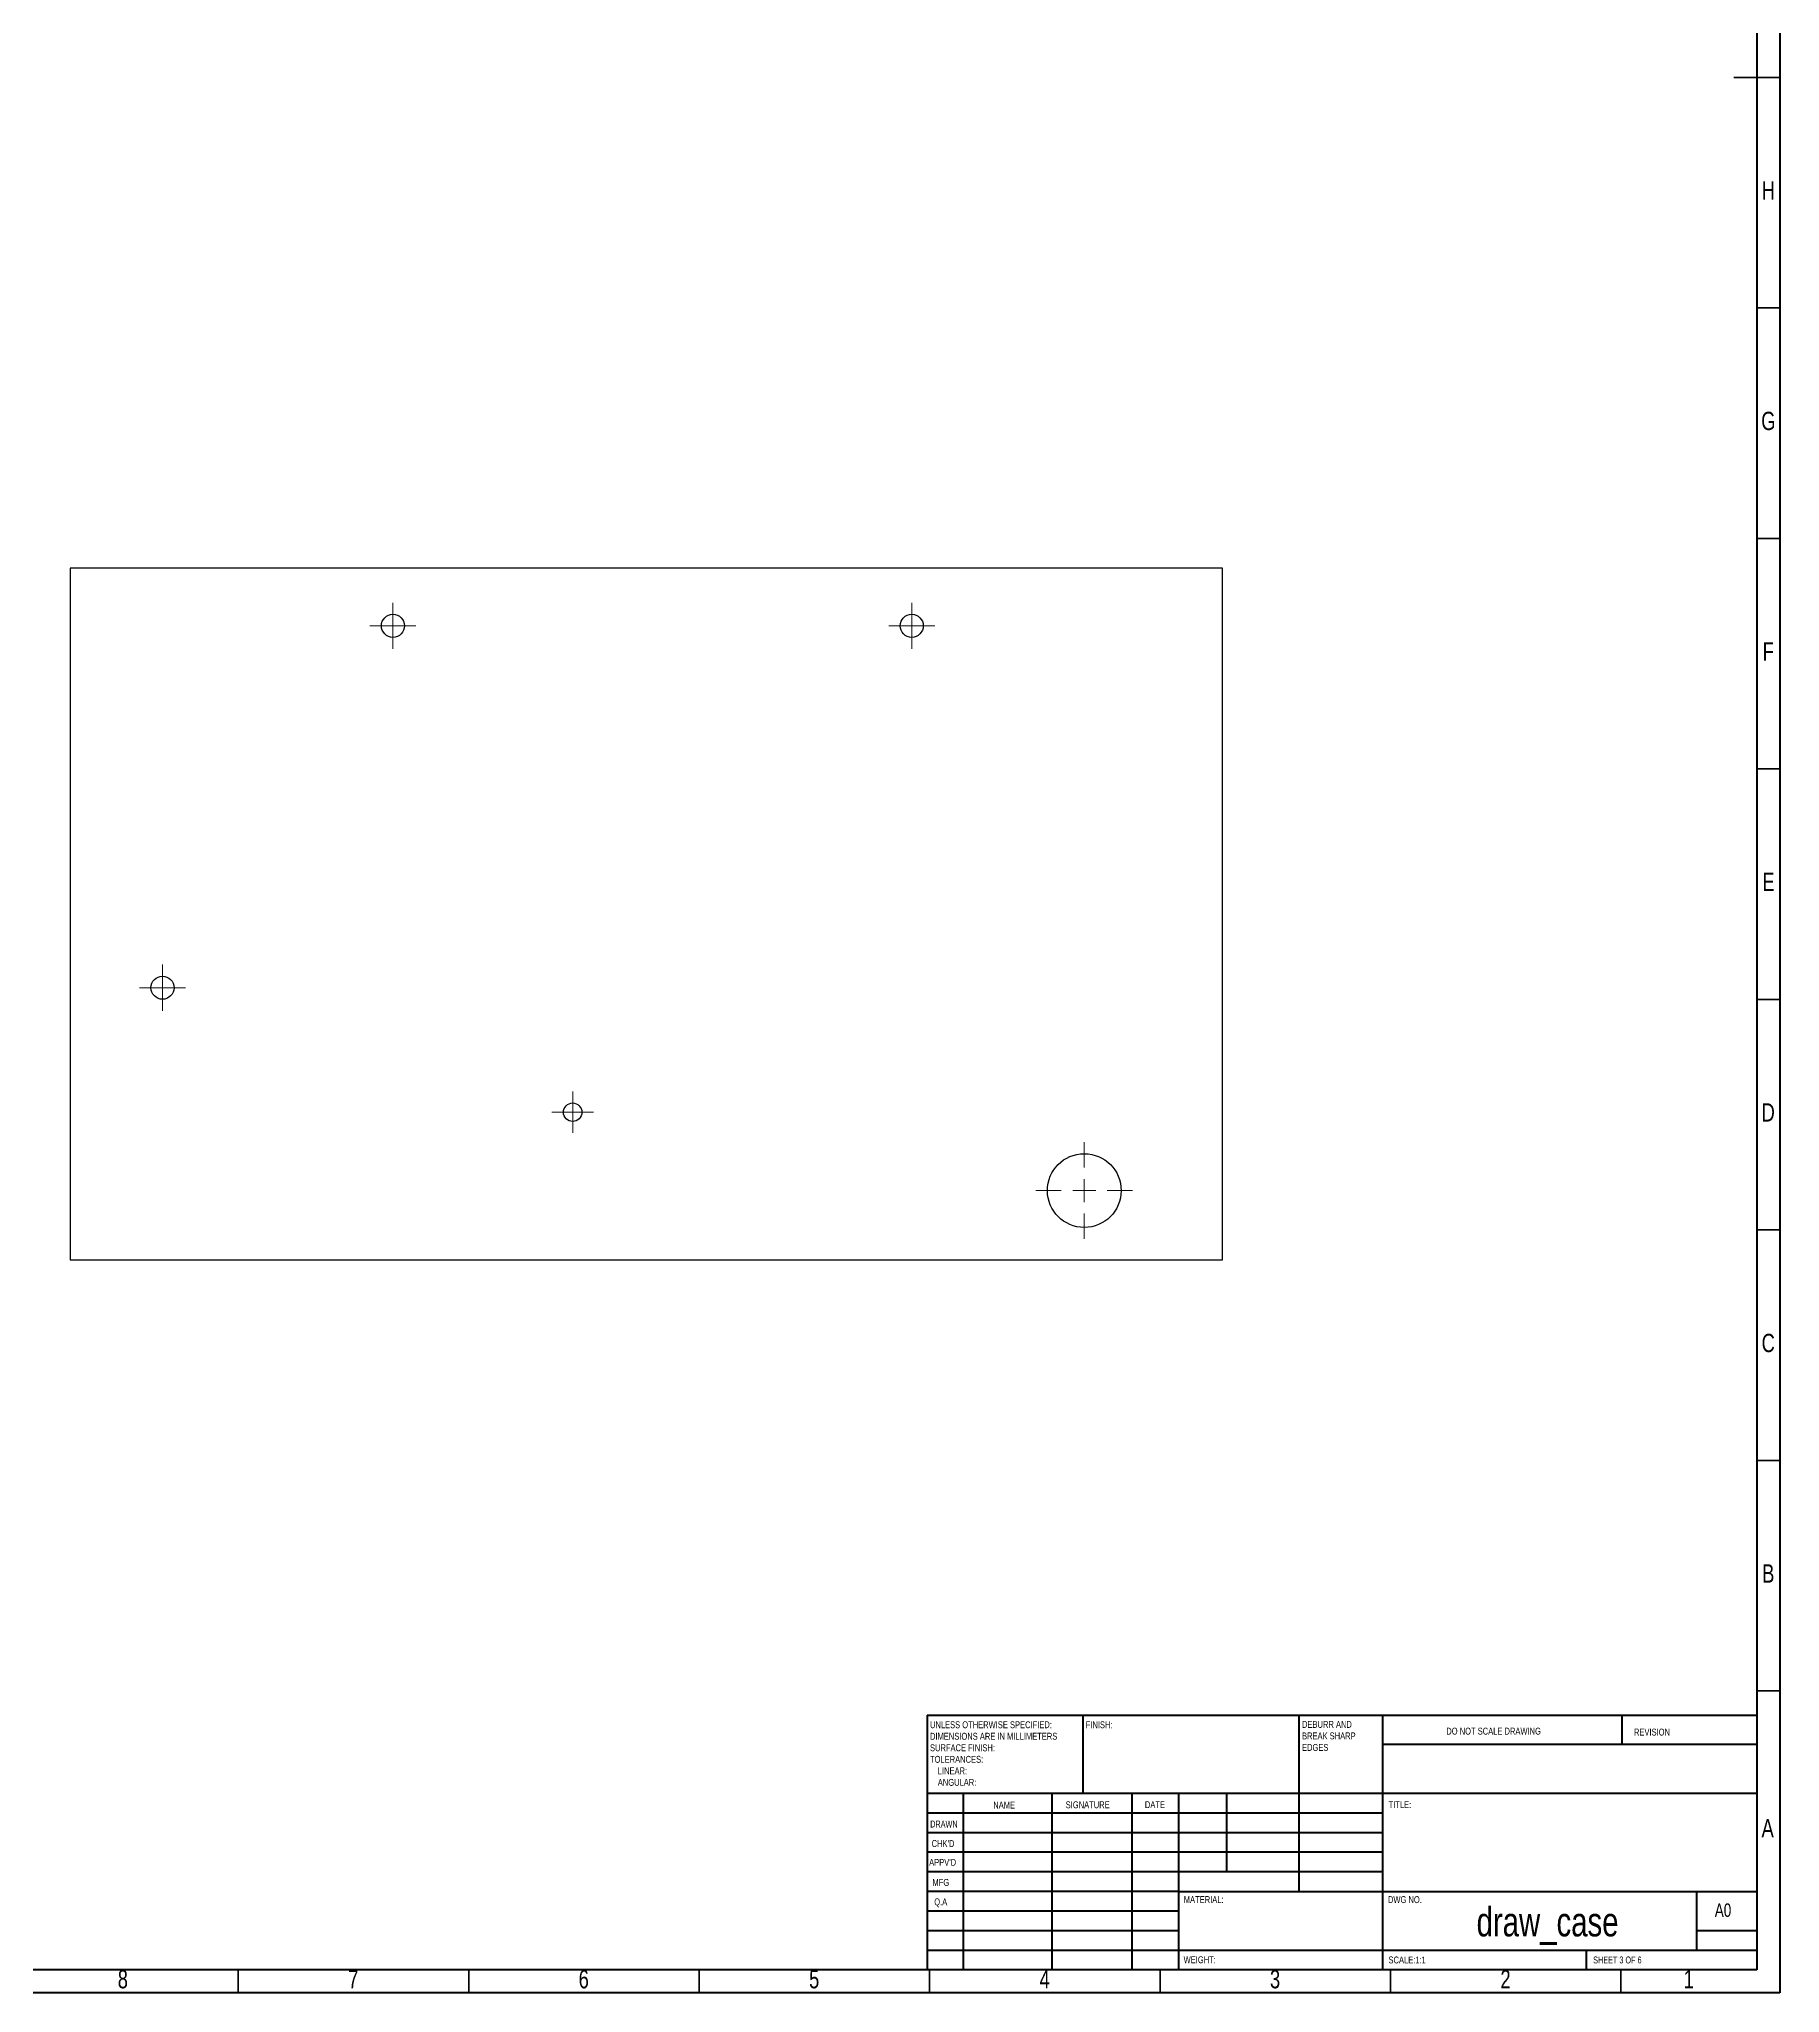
# Model space of a CAD drawing. Header units: millimetres. Extents: x 1 to 1184, y 0 to 836.
# Drawn here: x 806.3 to 1184, y 5 to 428.8 of the extents above; entities that cross this region are included whole.
import ezdxf

# ---------------------------------------------------------------- set-up
doc = ezdxf.new("R2010")
doc.units = ezdxf.units.MM
doc.styles.add('SLDTEXTSTYLE0', font='TXT', dxfattribs={"width": 0.75})
doc.styles.add('SLDTEXTSTYLE1', font='TXT', dxfattribs={"width": 0.686449})
doc.styles.add('SLDTEXTSTYLE2', font='TXT', dxfattribs={"width": 0.6875})

# ---------------------------------------------------------------- blocks, each defined once
blk = doc.blocks.new('SW_NOTE_4')
at = {"color": 0, "linetype": 'Continuous', "lineweight": 0, "char_height": 1.5, "attachment_point": 1, "style": 'SLDTEXTSTYLE0'}
for s, insert in [('UNLESS OTHERWISE SPECIFIED:', (0, 1.93)), ('SURFACE FINISH:', (0, -3.07)), ('DIMENSIONS ARE IN MILLIMETERS', (0, -0.57)), ('TOLERANCES:', (0, -5.57)), ('LINEAR:', (1.69, -8.07)), ('ANGULAR:', (1.69, -10.57))]:
    blk.add_mtext(s, dxfattribs=dict(at, insert=insert))
blk = doc.blocks.new('SW_NOTE_5')
at = {"color": 0, "linetype": 'Continuous', "lineweight": 0, "char_height": 1.5, "attachment_point": 1, "style": 'SLDTEXTSTYLE0'}
for s, insert in [('DEBURR AND', (0, 1.93)), ('BREAK SHARP', (0, -0.57)), ('EDGES', (0, -3.07))]:
    blk.add_mtext(s, dxfattribs=dict(at, insert=insert))
blk = doc.blocks.new('SW_CENTERMARKSYMBOL_53')
at = {"color": 0, "linetype": 'Continuous', "lineweight": 0}
for p, q in [((0, 5), (0, 10.5)), ((-5, 0), (-10.5, 0)), ((0, 0), (-2.5, 0)), ((0, 0), (0, 2.5)), ((0, 0), (0, -2.5)), ((0, 0), (2.5, 0)), ((5, 0), (10.5, 0)), ((0, -5), (0, -10.5))]:
    blk.add_line(p, q, dxfattribs=at)
blk = doc.blocks.new('SW_CENTERMARKSYMBOL_54')
at = {"color": 0, "linetype": 'Continuous', "lineweight": 0}
for p, q in [((0, 2.5), (0, 5)), ((-2.5, 0), (-5, 0)), ((0, 0), (-2.5, 0)), ((0, 0), (0, 2.5)), ((0, 0), (0, -2.5)), ((0, 0), (2.5, 0)), ((2.5, 0), (5, 0)), ((0, -2.5), (0, -5))]:
    blk.add_line(p, q, dxfattribs=at)
blk = doc.blocks.new('SW_CENTERMARKSYMBOL_55')
at = {"color": 0, "linetype": 'Continuous', "lineweight": 0}
for p, q in [((0, 2.5), (0, 5)), ((-2.5, 0), (-5, 0)), ((0, 0), (-2.5, 0)), ((0, 0), (0, 2.5)), ((0, 0), (0, -2.5)), ((0, 0), (2.5, 0)), ((2.5, 0), (5, 0)), ((0, -2.5), (0, -5))]:
    blk.add_line(p, q, dxfattribs=at)
blk = doc.blocks.new('SW_CENTERMARKSYMBOL_56')
at = {"color": 0, "linetype": 'Continuous', "lineweight": 0}
for p, q in [((0, 2.5), (0, 5)), ((-2.5, 0), (-5, 0)), ((0, 0), (-2.5, 0)), ((0, 0), (0, 2.5)), ((0, 0), (0, -2.5)), ((0, 0), (2.5, 0)), ((2.5, 0), (5, 0)), ((0, -2.5), (0, -5))]:
    blk.add_line(p, q, dxfattribs=at)
blk = doc.blocks.new('SW_CENTERMARKSYMBOL_57')
at = {"color": 0, "linetype": 'Continuous', "lineweight": 0}
for p, q in [((0, 2.5), (0, 4.5)), ((-2.5, 0), (-4.5, 0)), ((0, 0), (-2.5, 0)), ((0, 0), (0, 2.5)), ((0, 0), (0, -2.5)), ((0, 0), (2.5, 0)), ((2.5, 0), (4.5, 0)), ((0, -2.5), (0, -4.5))]:
    blk.add_line(p, q, dxfattribs=at)

msp = doc.modelspace()

# ---------------------------------------------------------------- linework, layer by layer
at = {"color": 7, "linetype": 'Continuous', "lineweight": 70}
for p, q in [((1184, 836), (1184, 5)), ((1179, 831), (1179, 10)), ((1179, 10), (20, 10)), ((1184, 5), (15, 5))]:
    msp.add_line(p, q, dxfattribs=at)
at = {"color": 7, "linetype": 'Continuous', "lineweight": 35}
for p, q in [((1184, 420.5), (1174, 420.5)), ((1179, 420.5), (1184, 420.5)), ((1179, 370.5), (1184, 370.5)), ((1179, 320.5), (1184, 320.5)), ((1179, 270.5), (1184, 270.5)), ((1179, 220.5), (1184, 220.5)), ((1179, 170.5), (1184, 170.5)), ((1179, 120.5), (1184, 120.5)), ((1179, 70.5), (1184, 70.5)), ((849.5, 10), (849.5, 5)), ((899.5, 10), (899.5, 5)), ((949.5, 10), (949.5, 5)), ((999.5, 10), (999.5, 5)), ((1049.5, 10), (1049.5, 5)), ((1099.5, 10), (1099.5, 5)), ((1149.5, 10), (1149.5, 5))]:
    msp.add_line(p, q, dxfattribs=at)
at = {"color": 7, "linetype": 'Continuous', "lineweight": 25}
for p, q in [((1063.06, 314.04), (813.06, 314.04)), ((813.06, 314.04), (813.06, 164.04)), ((1063.06, 164.04), (1063.06, 314.04)), ((813.06, 164.04), (1063.06, 164.04))]:
    msp.add_line(p, q, dxfattribs=at)
at = {"color": 7, "linetype": 'Continuous', "lineweight": 50}
for p, q in [((999, 65.25), (1179, 65.25)), ((999, 65.25), (999, 10)), ((1032.8, 48.25), (1032.8, 65.25)), ((1079.6, 65.25), (1079.6, 27)), ((1097.8, 65.25), (1097.8, 10)), ((1149.8, 58.88), (1149.8, 65.25)), ((1179, 58.88), (1097.8, 58.88)), ((1179, 48.25), (999, 48.25)), ((1006.8, 48.25), (1006.8, 10)), ((1025.99, 48.25), (1025.99, 10)), ((1043.4, 48.25), (1043.4, 10)), ((1053.6, 10), (1053.6, 48.25)), ((1064, 31.25), (1064, 48.25)), ((1097.8, 44), (999, 44)), ((1097.8, 39.75), (999, 39.75)), ((1097.8, 35.5), (999, 35.5)), ((1097.8, 31.25), (999, 31.25)), ((1053.6, 27), (999, 27)), ((1053.6, 27), (1179, 27)), ((1166, 14.25), (1166, 27)), ((1053.6, 22.75), (999, 22.75)), ((1053.6, 18.5), (999, 18.5)), ((1179, 18.5), (1166, 18.5)), ((999, 14.25), (1179, 14.25)), ((1142, 10), (1142, 14.25))]:
    msp.add_line(p, q, dxfattribs=at)
at = {"color": 7, "linetype": 'Continuous', "lineweight": 25}
for centre, radius in [((883.06, 301.54), 2.5), ((995.63, 301.54), 2.5), ((833.06, 223.04), 2.5), ((922.06, 196.04), 2), ((1033.06, 179.04), 8)]:
    msp.add_circle(centre, radius, dxfattribs=at)

# ---------------------------------------------------------------- block references
at = {"color": 7, "linetype": 'Continuous', "lineweight": 0}
for name, p in [('SW_CENTERMARKSYMBOL_54', (883.06, 301.54)), ('SW_CENTERMARKSYMBOL_56', (995.63, 301.54)), ('SW_CENTERMARKSYMBOL_55', (833.06, 223.04)), ('SW_CENTERMARKSYMBOL_57', (922.06, 196.04)), ('SW_CENTERMARKSYMBOL_53', (1033.06, 179.04)), ('SW_NOTE_4', (999.59, 61.99)), ('SW_NOTE_5', (1080.31, 62.07))]:
    msp.add_blockref(name, p, dxfattribs=at)

# ---------------------------------------------------------------- texts
for s, insert, char_height, attachment_point, style in [('H', (1181.49, 397.97), 3.97, 2, 'SLDTEXTSTYLE0'), ('G', (1181.49, 347.97), 3.97, 2, 'SLDTEXTSTYLE0'), ('F', (1181.46, 297.97), 3.97, 2, 'SLDTEXTSTYLE0'), ('E', (1181.51, 247.97), 3.97, 2, 'SLDTEXTSTYLE0'), ('D', (1181.45, 197.97), 3.97, 2, 'SLDTEXTSTYLE0'), ('C', (1181.46, 147.97), 3.97, 2, 'SLDTEXTSTYLE0'), ('B', (1181.47, 97.97), 3.97, 2, 'SLDTEXTSTYLE0'), ('FINISH:', (1033.37, 63.92), 1.5, 1, 'SLDTEXTSTYLE0'), ('DO NOT SCALE DRAWING', (1111.61, 62.53), 1.5, 1, 'SLDTEXTSTYLE0'), ('REVISION', (1152.33, 62.33), 1.5, 1, 'SLDTEXTSTYLE0'), ('DRAWN', (999.64, 42.38), 1.5, 1, 'SLDTEXTSTYLE1'), ('NAME', (1013.32, 46.5), 1.5, 1, 'SLDTEXTSTYLE0'), ('SIGNATURE', (1029.03, 46.56), 1.5, 1, 'SLDTEXTSTYLE0'), ('DATE', (1046.21, 46.58), 1.5, 1, 'SLDTEXTSTYLE0'), ('TITLE:', (1099.09, 46.58), 1.5, 1, 'SLDTEXTSTYLE0'), ('A', (1181.34, 42.72), 3.97, 2, 'SLDTEXTSTYLE0'), ("CHK'D", (999.94, 38.16), 1.5, 1, 'SLDTEXTSTYLE0'), ("APPV'D", (999.4, 34.07), 1.5, 1, 'SLDTEXTSTYLE0'), ('MFG', (1000.12, 29.72), 1.5, 1, 'SLDTEXTSTYLE0'), ('Q.A', (1000.51, 25.5), 1.5, 1, 'SLDTEXTSTYLE0'), ('MATERIAL:', (1054.65, 25.99), 1.5, 1, 'SLDTEXTSTYLE0'), ('DWG NO.', (1098.95, 25.99), 1.5, 1, 'SLDTEXTSTYLE0'), ('draw_case', (1133.58, 23.61), 6.35, 2, 'SLDTEXTSTYLE0'), ('A0', (1169.87, 24.41), 2.91, 1, 'SLDTEXTSTYLE0'), ('WEIGHT:', (1054.62, 12.95), 1.499, 1, 'SLDTEXTSTYLE0'), ('SCALE:1:1', (1099.07, 12.9), 1.5, 1, 'SLDTEXTSTYLE0'), ('SHEET 3 OF 6', (1143.48, 12.9), 1.5, 1, 'SLDTEXTSTYLE2'), ('8', (824.46, 9.97), 3.97, 2, 'SLDTEXTSTYLE0'), ('7', (874.46, 9.97), 3.97, 2, 'SLDTEXTSTYLE0'), ('6', (924.46, 9.97), 3.97, 2, 'SLDTEXTSTYLE0'), ('5', (974.46, 9.97), 3.97, 2, 'SLDTEXTSTYLE0'), ('4', (1024.46, 9.97), 3.97, 2, 'SLDTEXTSTYLE0'), ('3', (1074.46, 9.97), 3.97, 2, 'SLDTEXTSTYLE0'), ('2', (1124.46, 9.97), 3.97, 2, 'SLDTEXTSTYLE0'), ('1', (1164.21, 9.97), 3.97, 2, 'SLDTEXTSTYLE0')]:
    msp.add_mtext(s, dxfattribs=dict(at, insert=insert, char_height=char_height, attachment_point=attachment_point, style=style))

doc.saveas('drawing.dxf')
